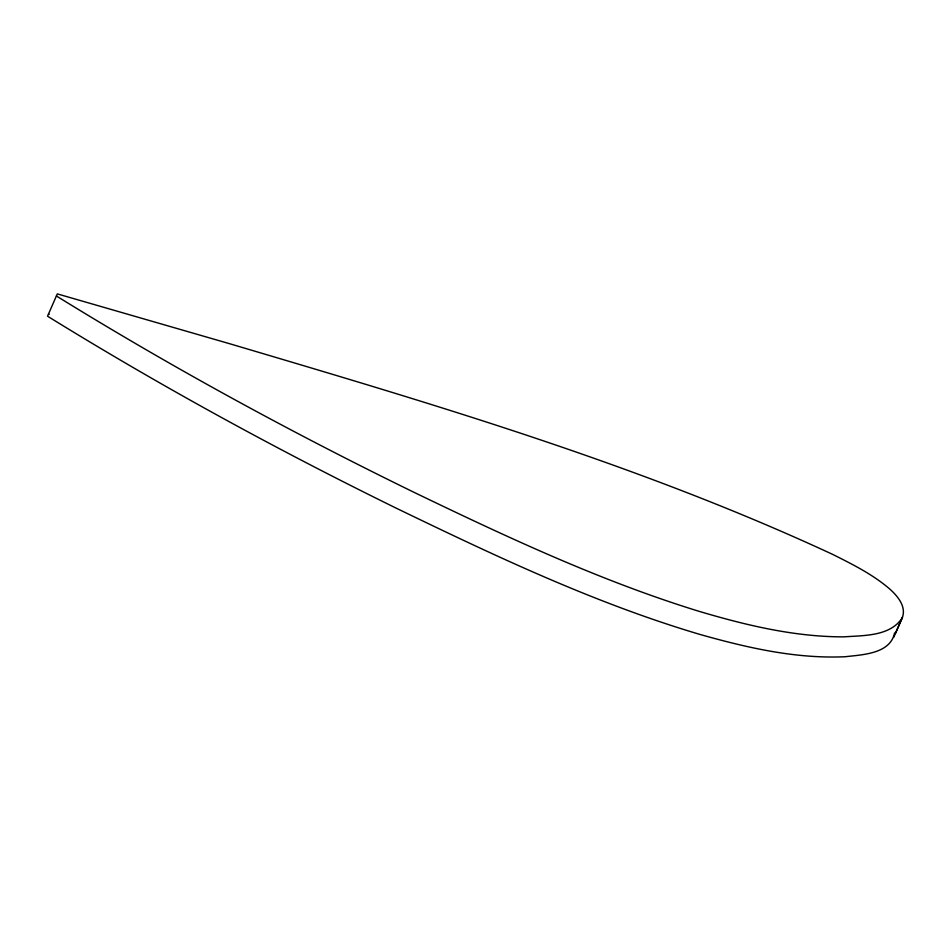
<?xml version="1.0" encoding="UTF-8"?>
<svg xmlns="http://www.w3.org/2000/svg" width="951" height="951" viewBox="0 0 951 951"><rect width="100%" height="100%" fill="white"/><g stroke="black" fill="none" stroke-linecap="round" stroke-linejoin="round"><path stroke-width="1.43" d="M894.594 632.938C890.219 653.967 862.379 654.692 845.284 656.725C795.916 659.007 747.07 647.738 699.877 634.412C594.553 603.16 494.877 555.824 396.222 508.167C277.074 449.692 160.469 385.975 47.55 316.207L57.31 293.883L229.619 343.715C433.668 404.187 639.25 464.599 832.755 554.433C852.429 564.288 872.436 574.238 889.268 588.61C897.28 595.647 906.79 606.524 902.202 617.948L895.355 633.556M893.69 637.384L902.523 617.151M902.202 617.948C889.981 636.564 863.472 635.411 843.763 636.861C794.347 636.92 745.774 625.199 698.676 611.208C600.604 580.942 507.323 537.267 415.052 492.82C292.433 433.026 172.464 367.692 56.394 295.975M48.465 314.115L49.179 314.317"/></g></svg>
